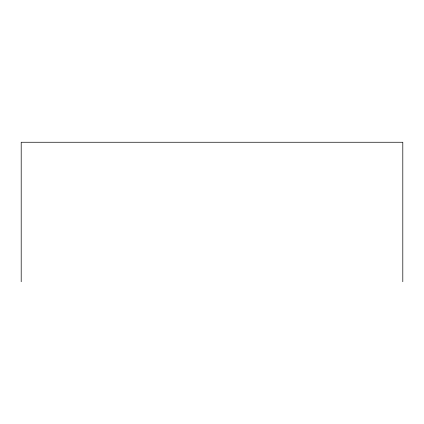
<?xml version="1.0" encoding="UTF-8"?>
<svg xmlns="http://www.w3.org/2000/svg" width="424" height="424" viewBox="0 0 424 424"><rect width="100%" height="100%" fill="white"/><g stroke="black" fill="none" stroke-linecap="round" stroke-linejoin="round"><path stroke-width="0.64" d="M402.8 281.743L402.8 142.257L21.2 142.257L21.2 281.743"/></g></svg>
